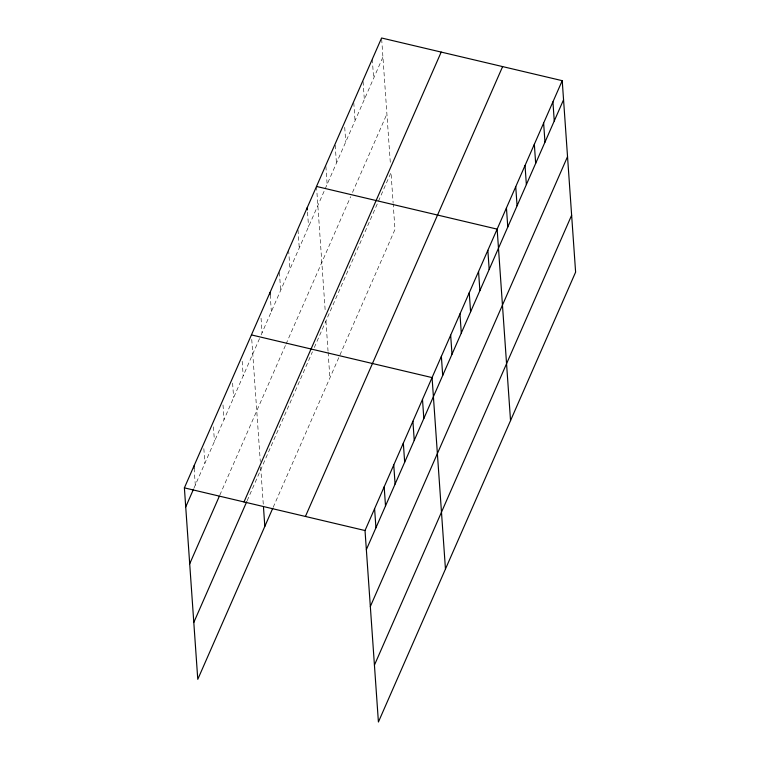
<?xml version="1.0" encoding="UTF-8"?>
<svg xmlns="http://www.w3.org/2000/svg" width="760" height="760" viewBox="0 0 760 760"><rect width="100%" height="100%" fill="white"/><g stroke="black" fill="none" stroke-linecap="round" stroke-linejoin="round"><path stroke-width="0.57" stroke-dasharray="3.8 2.85" d="M193.933 488.214L260.67 335.967M261.136 334.903L382.926 57.086M219.802 495.159L285.57 345.135M286.035 344.071L350.645 196.678M352.507 192.432L386.906 113.971M247.161 500.707L312.445 351.785M314.308 347.538L377.986 202.264M378.452 201.21L391.001 172.577L393.11 202.692M273.191 507.291L394.981 229.463L393.186 203.803M381.672 39.121L390.45 164.682M372.295 59.204L373.625 78.289M363.08 81.538L364.334 99.493M353.78 102.743L355.034 120.707M344.717 127.319L345.743 141.911M335.188 145.16L336.442 163.125M325.888 166.373L327.142 184.328M316.512 186.457L325.29 312.018M325.926 321.034L328.035 351.148M328.111 352.26L329.906 377.919M307.534 212.154L308.55 226.746M297.996 229.995L299.26 247.95M288.62 250.078L289.959 269.163M279.404 272.412L280.659 290.367M270.19 294.738L271.367 311.581M261.05 318.193L262.067 332.785M251.75 339.397L260.3 461.595M260.69 467.229L263.34 505.181M242.174 361.247L243.19 375.839M232.598 383.106L233.614 397.689M223.012 404.956L224.038 419.548M213.436 426.806L214.453 441.398M203.861 448.656L204.877 463.248M194.123 468.255L195.301 485.099"/><path stroke-width="1.14" d="M272.726 508.345L197.78 679.326L184.386 487.863L381.587 38L562.219 80.674L575.614 272.137L378.413 722L365.019 530.537L562.219 80.674M185.725 506.948L193.477 489.259M189.696 563.834L219.345 496.204M243.998 501.951L441.199 52.079M193.8 622.44L246.705 501.742M305.416 516.458L502.617 66.595M366.358 549.622L563.559 99.75M370.329 606.508L567.539 156.636M374.433 665.114L571.634 215.251M316.512 186.457L497.144 229.13L510.539 420.594M251.436 334.913L432.07 377.587L445.455 569.05M184.386 487.863L365.019 530.537M552.928 101.878L554.258 120.963M543.628 123.091L544.967 142.167M534.337 144.295L535.667 163.381M525.036 165.5L526.366 184.585M515.736 186.713L517.075 205.789M506.445 207.917L507.775 227.002M487.853 250.334L489.183 269.42M478.553 271.548L479.883 290.624M469.252 292.752L470.592 311.837M459.962 313.956L461.291 333.041M450.661 335.169L452 354.245M441.37 356.373L442.7 375.459M422.493 399.437L423.823 418.513M412.908 421.287L414.248 440.363M403.332 443.137L404.671 462.213M393.756 464.987L395.086 484.063M384.18 486.837L385.51 505.913M374.594 508.687L375.934 527.772M307.22 207.66L307.373 209.912M270.028 292.495L270.19 294.738M263.501 507.414L264.822 526.376M193.971 466.013L194.123 468.255"/></g></svg>
